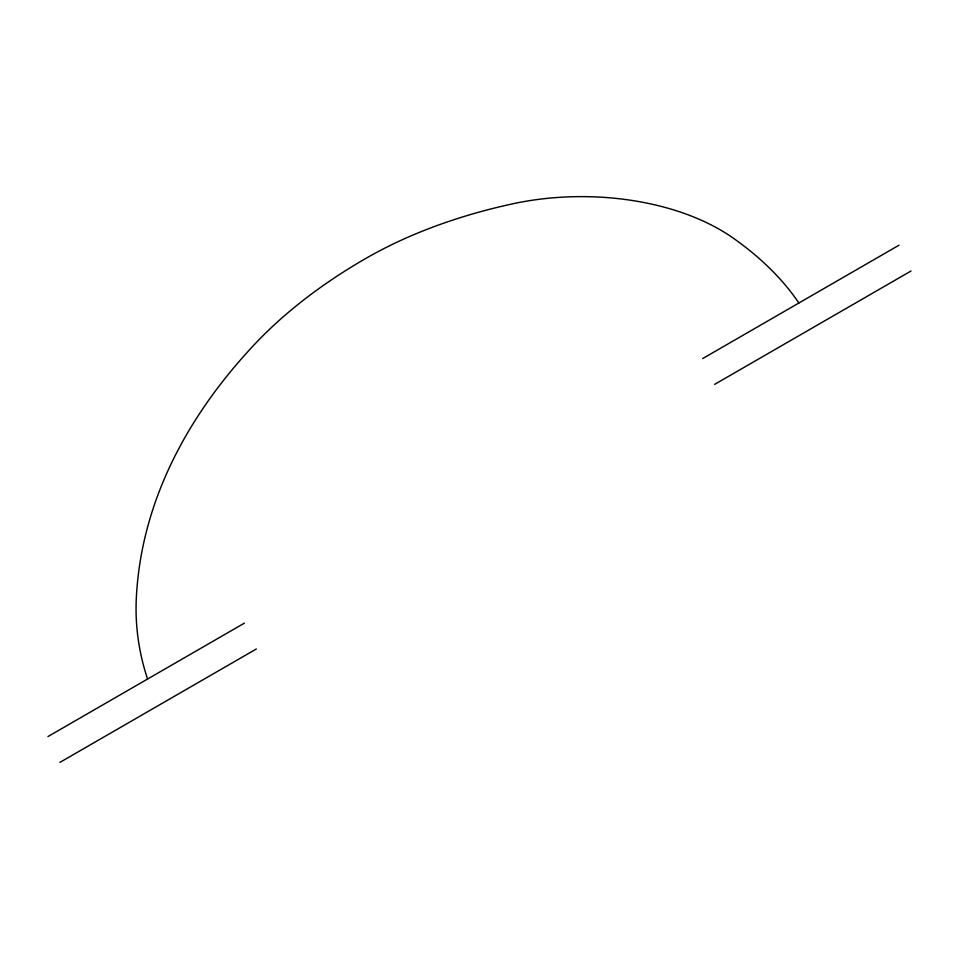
<?xml version="1.0" encoding="UTF-8"?>
<svg xmlns="http://www.w3.org/2000/svg" width="959" height="959" viewBox="0 0 959 959"><rect width="100%" height="100%" fill="white"/><g stroke="black" fill="none" stroke-linecap="round" stroke-linejoin="round"><path stroke-width="1.44" d="M47.95 736.56L244.365 623.158M702.659 358.57L899.062 245.168M59.938 762.369L256.341 648.979M714.635 384.379L911.05 270.989M798.871 303.02A413.701 238.851 0 0 0 733.179 238.084A196.175 113.258 0 0 0 512.262 203.907A413.701 238.851 0 0 0 365.667 258.51A647.912 374.07 0 0 0 254.147 344.808A978.827 565.115 0 0 0 136.298 598.74A647.912 374.07 0 0 0 147.566 679.044"/></g></svg>
